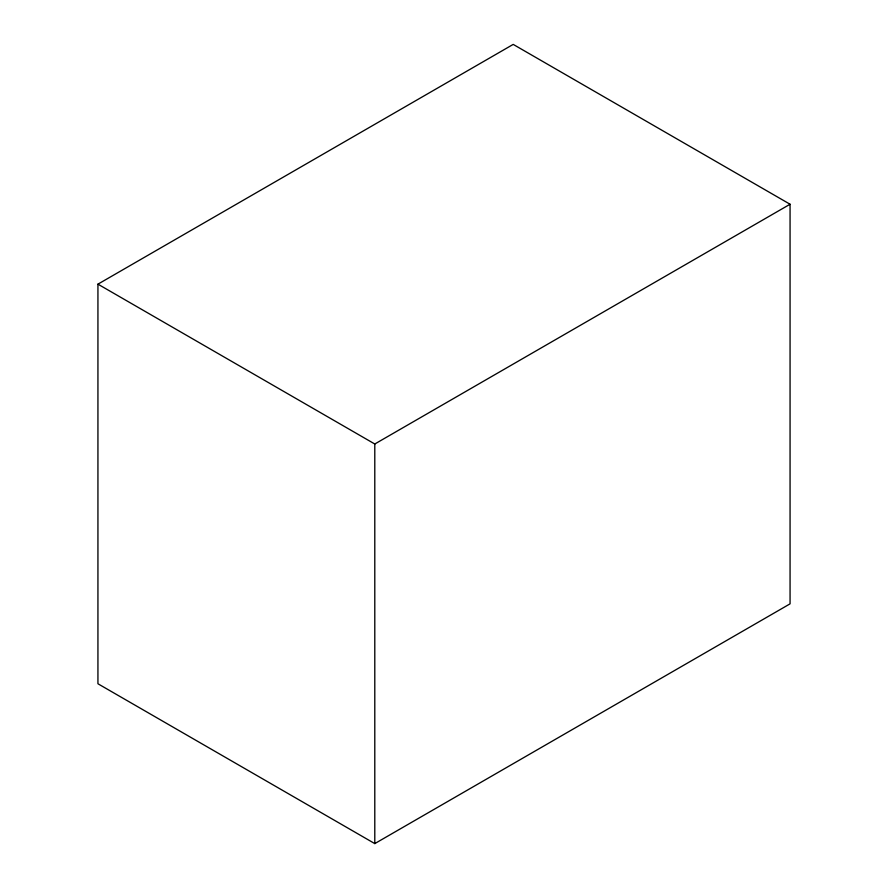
<?xml version="1.0" encoding="UTF-8"?>
<svg xmlns="http://www.w3.org/2000/svg" width="888" height="888" viewBox="0 0 888 888"><rect width="100%" height="100%" fill="white"/><g stroke="black" fill="none" stroke-linecap="round" stroke-linejoin="round"><path stroke-width="1.33" d="M97.935 284.16L513.209 44.4L790.065 204.24L790.065 603.84L374.791 843.6L97.935 683.76L97.935 284.16L374.791 444L790.065 204.24M374.791 444L374.791 843.6"/></g></svg>
